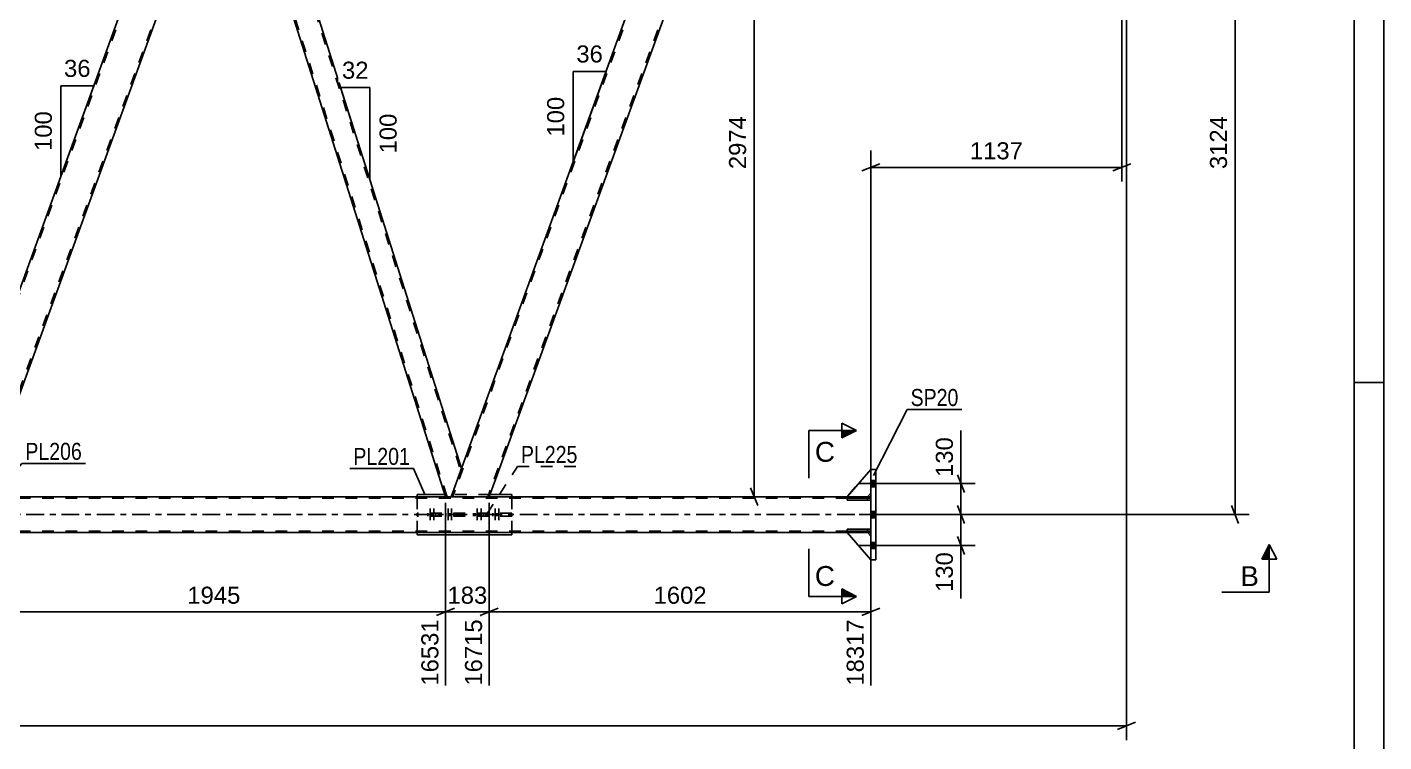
# Model space of a CAD drawing. Header units: millimetres. Extents: x -136 to 705, y -401 to 193.
# Drawn here: x 477.4 to 705.2, y -163.2 to -43.1 of the extents above; entities that cross this region are included whole.
import ezdxf

# ---------------------------------------------------------------- set-up
doc = ezdxf.new("R2010")
doc.units = ezdxf.units.MM
doc.linetypes.add('DXK_LINE_DOT2', pattern=[3.9198, 1.9599, -1.9599])
doc.linetypes.add('DXK_LINE_DOT3', pattern=[5.9187, 2.979, -0.9799, 0.9799, -0.9799])
doc.styles.add('Arial', font='ARIAL.TTF', dxfattribs={"height": 0.2})
doc.styles.add('Arial Narrow', font='ARIALN.TTF', dxfattribs={"height": 0.2})

# ---------------------------------------------------------------- blocks, each defined once
blk = doc.blocks.new('Unknown-318464307-1115')
at = {"color": 5, "linetype": 'Continuous'}
for p, q in [((705.2, -400.79), (705.2, 193.21)), ((700.2, -395.79), (700.2, 188.21)), ((705.2, -102.79), (700.2, -102.79))]:
    blk.add_line(p, q, dxfattribs=at)
blk = doc.blocks.new('Part-318464307-3396 - 3161')
at = {"color": 7, "linetype": 'DXK_LINE_DOT2'}
for p, q in [((558.8, -124.73), (542.9, -124.73)), ((542.9, -124.73), (542.9, -125.21)), ((558.8, -125.21), (542.9, -125.21)), ((549.31, -124.73), (549.31, -125.21)), ((552.35, -125.21), (552.35, -124.73)), ((558.8, -124.73), (558.8, -125.21))]:
    blk.add_line(p, q, dxfattribs=at)
blk = doc.blocks.new('Part-318464307-3224 - 3161')
at = {"color": 7, "linetype": 'DXK_LINE_DOT2'}
for p, q in [((619.08, -122.21), (-61.33, -122.21)), ((619.08, -121.97), (-47.33, -121.97)), ((554.99, -121.97), (548.61, -121.97)), ((618.48, -121.97), (615.08, -121.97)), ((619.08, -127.97), (619.08, -121.97)), ((619.08, -127.73), (-61.33, -127.73)), ((618.48, -127.97), (615.08, -127.97))]:
    blk.add_line(p, q, dxfattribs=at)
at = {"color": 2, "linetype": 'Continuous'}
for p, q in [((548.61, -121.97), (469.86, -121.97)), ((615.08, -121.97), (554.99, -121.97)), ((619.08, -121.97), (618.48, -121.97)), ((615.08, -127.97), (-61.33, -127.97)), ((619.08, -127.97), (618.48, -127.97))]:
    blk.add_line(p, q, dxfattribs=at)
at = {"color": 7, "linetype": 'DXK_LINE_DOT3'}
blk.add_line((-61.33, -124.97), (629.08, -124.97), dxfattribs=at)
blk = doc.blocks.new('Bolt-318464307-3349 - 3161')
at = {"linetype": 'Continuous'}
for points in [[(619.88, -120.29), (619.88, -119.25), (619.08, -119.25), (619.08, -120.29)], [(619.88, -120.29), (619.88, -119.25), (619.08, -119.25), (619.08, -120.29)], [(619.88, -120.29), (619.88, -119.25), (619.08, -119.25), (619.08, -120.29)], [(619.88, -125.49), (619.88, -124.45), (619.08, -124.45), (619.08, -125.49)], [(619.88, -125.49), (619.88, -124.45), (619.08, -124.45), (619.08, -125.49)], [(619.88, -130.69), (619.88, -129.65), (619.08, -129.65), (619.08, -130.69)], [(619.88, -130.69), (619.88, -129.65), (619.08, -129.65), (619.08, -130.69)], [(619.88, -130.69), (619.88, -129.65), (619.08, -129.65), (619.08, -130.69)]]:
    blk.add_hatch(color=1, dxfattribs=at).paths.add_polyline_path(points)
at = {"color": 1, "linetype": 'Continuous'}
for p, q in [((621.28, -119.77), (617.08, -119.77)), ((621.28, -119.77), (617.08, -119.77)), ((621.28, -119.77), (617.08, -119.77)), ((619.88, -119.25), (619.08, -119.25)), ((619.88, -119.25), (619.08, -119.25)), ((619.88, -119.25), (619.08, -119.25)), ((619.88, -120.29), (619.08, -120.29)), ((619.88, -120.29), (619.08, -120.29)), ((619.88, -120.29), (619.08, -120.29)), ((621.28, -124.97), (617.08, -124.97)), ((621.28, -124.97), (617.08, -124.97)), ((619.88, -124.45), (619.08, -124.45)), ((619.88, -124.45), (619.08, -124.45)), ((619.88, -125.49), (619.08, -125.49)), ((619.88, -125.49), (619.08, -125.49)), ((619.88, -129.65), (619.08, -129.65)), ((619.88, -129.65), (619.08, -129.65)), ((619.88, -129.65), (619.08, -129.65)), ((621.28, -130.17), (617.08, -130.17)), ((621.28, -130.17), (617.08, -130.17)), ((621.28, -130.17), (617.08, -130.17)), ((619.88, -130.69), (619.08, -130.69)), ((619.88, -130.69), (619.08, -130.69)), ((619.88, -130.69), (619.08, -130.69))]:
    blk.add_line(p, q, dxfattribs=at)
blk = doc.blocks.new('Part-318464307-3401 - 3161')
at = {"color": 2, "linetype": 'Continuous'}
for p, q in [((547.53, -121.57), (542.9, -121.57)), ((542.9, -121.57), (542.9, -121.97)), ((558.8, -121.57), (555.14, -121.57)), ((558.8, -121.97), (558.8, -121.57)), ((542.9, -128.37), (542.9, -127.97)), ((542.9, -128.37), (558.8, -128.37)), ((558.8, -128.37), (558.8, -127.97))]:
    blk.add_line(p, q, dxfattribs=at)
at = {"color": 7, "linetype": 'DXK_LINE_DOT2'}
for p, q in [((542.9, -127.97), (542.9, -121.97)), ((547.57, -121.57), (547.53, -121.57)), ((555.14, -121.57), (547.53, -121.57)), ((558.8, -127.97), (558.8, -121.97))]:
    blk.add_line(p, q, dxfattribs=at)
blk = doc.blocks.new('Bolt-318464307-3403 - 3161')
at = {"color": 1, "linetype": 'DXK_LINE_DOT2'}
for p, q in [((552.63, -124.73), (552.63, -125.21)), ((552.99, -123.93), (552.99, -126.93)), ((553.27, -124.73), (553.27, -125.21)), ((553.35, -124.73), (553.35, -125.21)), ((553.63, -123.93), (553.63, -126.93)), ((553.99, -124.73), (553.99, -125.21)), ((555.62, -124.73), (555.62, -125.21)), ((555.98, -123.93), (555.98, -126.93)), ((556.26, -124.73), (556.26, -125.21)), ((556.34, -124.73), (556.34, -125.21)), ((556.62, -123.93), (556.62, -126.93)), ((556.98, -124.73), (556.98, -125.21))]:
    blk.add_line(p, q, dxfattribs=at)
blk = doc.blocks.new('Part-318464307-3732 - 3161')
at = {"color": 2, "linetype": 'Continuous'}
for p, q in [((591.91, -3), (548.61, -121.97)), ((598.3, -3), (554.99, -121.97)), ((591.91, -3), (598.3, -3)), ((554.95, -121.97), (548.61, -121.97)), ((554.99, -121.97), (554.95, -121.97))]:
    blk.add_line(p, q, dxfattribs=at)
at = {"color": 7, "linetype": 'DXK_LINE_DOT2'}
for p, q in [((592.17, -3), (548.86, -121.97)), ((598.04, -3), (554.74, -121.97))]:
    blk.add_line(p, q, dxfattribs=at)
blk = doc.blocks.new('Part-318464307-3510 - 3161')
at = {"color": 7, "linetype": 'DXK_LINE_DOT2'}
for p, q in [((615.08, -127.97), (618.48, -127.97)), ((619.08, -132.57), (615.08, -127.97)), ((618.48, -127.97), (619.08, -128.57)), ((619.08, -128.57), (619.08, -132.57))]:
    blk.add_line(p, q, dxfattribs=at)
blk = doc.blocks.new('Part-318464307-3515 - 3161')
at = {"color": 2, "linetype": 'Continuous'}
for p, q in [((619.08, -132.57), (619.08, -117.37)), ((619.08, -117.37), (619.88, -117.37)), ((619.88, -117.37), (619.88, -132.57)), ((619.88, -132.57), (619.08, -132.57))]:
    blk.add_line(p, q, dxfattribs=at)
blk = doc.blocks.new('Bolt-318464307-3571 - 3161')
at = {"color": 1, "linetype": 'DXK_LINE_DOT2'}
for p, q in [((544.7, -124.73), (544.7, -125.21)), ((545.06, -123.93), (545.06, -126.93)), ((545.31, -124.73), (545.31, -125.21)), ((545.42, -124.73), (545.42, -125.21)), ((545.67, -123.93), (545.67, -126.93)), ((546.03, -124.73), (546.03, -125.21)), ((547.72, -124.73), (547.72, -125.21)), ((548.08, -123.93), (548.08, -126.93)), ((548.32, -124.73), (548.32, -125.21)), ((548.44, -124.73), (548.44, -125.21)), ((548.68, -123.93), (548.68, -126.93)), ((549.04, -124.73), (549.04, -125.21))]:
    blk.add_line(p, q, dxfattribs=at)
blk = doc.blocks.new('Part-318464307-3727 - 3161')
at = {"color": 2, "linetype": 'Continuous'}
for p, q in [((506.78, -3), (463.47, -121.97)), ((513.16, -3), (469.86, -121.97)), ((506.78, -3), (513.16, -3)), ((469.82, -121.97), (463.47, -121.97)), ((469.86, -121.97), (469.82, -121.97))]:
    blk.add_line(p, q, dxfattribs=at)
at = {"color": 7, "linetype": 'DXK_LINE_DOT2'}
for p, q in [((507.03, -3), (463.73, -121.97)), ((512.91, -3), (469.6, -121.97))]:
    blk.add_line(p, q, dxfattribs=at)
blk = doc.blocks.new('Part-318464307-3737 - 3161')
at = {"color": 7, "linetype": 'DXK_LINE_DOT2'}
for p, q in [((513.16, -3), (511.43, -7.77)), ((514.11, -3), (513.16, -3)), ((513.86, -3), (550.21, -117.58)), ((547.91, -121.97), (511.56, -7.4)), ((548.61, -121.97), (550.34, -117.21)), ((547.66, -121.97), (548.61, -121.97))]:
    blk.add_line(p, q, dxfattribs=at)
at = {"color": 2, "linetype": 'Continuous'}
for p, q in [((550.34, -117.21), (514.11, -3)), ((547.66, -121.97), (511.43, -7.77))]:
    blk.add_line(p, q, dxfattribs=at)
blk = doc.blocks.new('Part-318464307-3803 - 3161')
at = {"color": 2, "linetype": 'Continuous'}
for p, q in [((615.08, -127.97), (618.48, -127.97)), ((619.08, -132.57), (615.08, -127.97)), ((618.48, -127.97), (619.08, -128.57))]:
    blk.add_line(p, q, dxfattribs=at)
at = {"color": 7, "linetype": 'DXK_LINE_DOT2'}
blk.add_line((619.08, -132.57), (619.08, -128.57), dxfattribs=at)
blk = doc.blocks.new('Part-318464307-3805 - 3161')
at = {"color": 2, "linetype": 'Continuous'}
for p, q in [((619.08, -117.37), (615.08, -121.97)), ((615.08, -121.97), (618.48, -121.97)), ((618.48, -121.97), (619.08, -121.37))]:
    blk.add_line(p, q, dxfattribs=at)
at = {"color": 7, "linetype": 'DXK_LINE_DOT2'}
blk.add_line((619.08, -121.37), (619.08, -117.37), dxfattribs=at)
blk = doc.blocks.new('Part-318464307-3806 - 3161')
at = {"color": 7, "linetype": 'DXK_LINE_DOT2'}
for p, q in [((619.08, -127.41), (615.08, -127.41)), ((615.08, -127.41), (615.08, -127.73)), ((618.48, -127.73), (618.48, -127.41)), ((619.08, -127.73), (619.08, -127.41)), ((615.08, -127.73), (619.08, -127.73))]:
    blk.add_line(p, q, dxfattribs=at)
blk = doc.blocks.new('Part-318464307-3807 - 3161')
at = {"color": 7, "linetype": 'DXK_LINE_DOT2'}
for p, q in [((619.08, -122.21), (615.08, -122.21)), ((615.08, -122.21), (615.08, -122.53)), ((615.08, -122.53), (619.08, -122.53)), ((618.48, -122.53), (618.48, -122.21)), ((619.08, -122.53), (619.08, -122.21))]:
    blk.add_line(p, q, dxfattribs=at)
blk = doc.blocks.new('Part-318464307-3809 - 3161')
at = {"color": 7, "linetype": 'DXK_LINE_DOT2'}
for p, q in [((619.08, -117.37), (615.08, -121.97)), ((619.08, -121.37), (619.08, -117.37)), ((615.08, -121.97), (618.48, -121.97)), ((618.48, -121.97), (619.08, -121.37))]:
    blk.add_line(p, q, dxfattribs=at)
blk = doc.blocks.new('Part-318464307-3810 - 3161')
at = {"color": 2, "linetype": 'Continuous'}
for p, q in [((615.08, -127.41), (619.08, -127.41)), ((615.08, -127.73), (615.08, -127.41)), ((619.08, -127.41), (619.08, -127.73)), ((619.08, -127.73), (615.08, -127.73))]:
    blk.add_line(p, q, dxfattribs=at)
at = {"color": 7, "linetype": 'DXK_LINE_DOT2'}
blk.add_line((618.48, -127.73), (618.48, -127.41), dxfattribs=at)
blk = doc.blocks.new('Part-318464307-3811 - 3161')
at = {"color": 2, "linetype": 'Continuous'}
for p, q in [((615.08, -122.21), (619.08, -122.21)), ((615.08, -122.53), (615.08, -122.21)), ((619.08, -122.53), (615.08, -122.53)), ((619.08, -122.21), (619.08, -122.53))]:
    blk.add_line(p, q, dxfattribs=at)
at = {"color": 7, "linetype": 'DXK_LINE_DOT2'}
blk.add_line((618.48, -122.53), (618.48, -122.21), dxfattribs=at)
blk = doc.blocks.new('AngleDimension-318464307-3861 - 3161')
at = {"color": 7, "linetype": 'Continuous'}
for p, q in [((534.95, -53.24), (530.05, -53.24)), ((534.95, -68.68), (530.05, -53.24)), ((534.95, -68.68), (534.95, -53.24)), ((535.15, -69.33), (534.95, -68.68))]:
    blk.add_line(p, q, dxfattribs=at)
at = {"color": 0}
for points in [[(535.32, -52.34), (535.32, -48.14), (529.68, -48.14), (529.68, -52.34)], [(540.05, -57.02), (535.85, -57.02), (535.85, -64.89), (540.05, -64.89)]]:
    blk.add_wipeout(points, dxfattribs=at)
at = {"color": 3, "style": 'Arial'}
blk.add_text('32', height=2.865, dxfattribs=at).set_placement((530.28, -51.74))
blk.add_text('100', height=2.865, rotation=90.0002, dxfattribs=at).set_placement((539.45, -64.29))
blk = doc.blocks.new('AngleDimension-318464307-3875 - 3161')
at = {"color": 7, "linetype": 'Continuous'}
for p, q in [((483.06, -52.93), (488.6, -52.93)), ((483.06, -68.15), (488.6, -52.93)), ((483.06, -68.15), (483.06, -52.93)), ((483.46, -67.06), (488.6, -52.93))]:
    blk.add_line(p, q, dxfattribs=at)
at = {"color": 0}
for points in [[(488.66, -52.03), (488.66, -47.83), (483.01, -47.83), (483.01, -52.03)], [(482.16, -56.6), (477.96, -56.6), (477.96, -64.48), (482.16, -64.48)]]:
    blk.add_wipeout(points, dxfattribs=at)
at = {"color": 3, "style": 'Arial'}
blk.add_text('36', height=2.865, dxfattribs=at).set_placement((483.61, -51.43))
blk.add_text('100', height=2.865, rotation=90.0002, dxfattribs=at).set_placement((481.56, -63.88))
blk = doc.blocks.new('StraightDimension-318464307-4164 - 3161')
at = {"color": 7, "linetype": 'Continuous'}
for p, q in [((547.66, -122.97), (547.66, -153.71)), ((554.99, -122.97), (554.99, -153.71)), ((546.16, -141.9), (549.16, -140.7)), ((556.49, -140.7), (553.49, -141.9)), ((547.66, -141.3), (554.99, -141.3))]:
    blk.add_line(p, q, dxfattribs=at)
at = {"color": 0}
blk.add_wipeout([(555.26, -140.55), (555.26, -136.35), (547.39, -136.35), (547.39, -140.55)], dxfattribs=at)
at = {"color": 0, "linetype": 'Continuous'}
blk.add_wipeout([(554.39, -142), (550.19, -142), (550.19, -154.31), (554.39, -154.31)], dxfattribs=at)
at = {"color": 3, "style": 'Arial'}
blk.add_text('183', height=2.865, dxfattribs=at).set_placement((547.99, -139.95))
at = {"color": 3, "linetype": 'Continuous', "style": 'Arial'}
blk.add_text('16715', height=2.865, rotation=90.0002, dxfattribs=at).set_placement((553.79, -153.71))
blk = doc.blocks.new('StraightDimension-318464307-3973 - 3161')
at = {"color": 7, "linetype": 'Continuous'}
for p, q in [((620.88, -124.97), (636.59, -124.97)), ((633.59, -123.47), (634.79, -126.47)), ((634.19, -130.17), (634.19, -124.97)), ((634.79, -131.67), (633.59, -128.67)), ((620.88, -130.17), (636.59, -130.17))]:
    blk.add_line(p, q, dxfattribs=at)
at = {"color": 0}
blk.add_wipeout([(633.44, -130.7), (629.24, -130.7), (629.24, -138.57), (633.44, -138.57)], dxfattribs=at)
at = {"color": 7, "linetype": 'Continuous'}
blk.add_line((634.19, -130.17), (634.19, -139.09), dxfattribs=at)
blk.add_line((634.19, -130.17), (634.19, -139.09), dxfattribs=at)
at = {"color": 3, "style": 'Arial'}
blk.add_text('130', height=2.865, rotation=90.0002, dxfattribs=at).set_placement((632.84, -137.97))
blk = doc.blocks.new('StraightDimension-318464307-5139 - 3161')
at = {"color": 7, "linetype": 'Continuous'}
for p, q in [((662, -8.6), (662, -162.87)), ((-74.23, -160.47), (662, -160.47)), ((660.5, -161.07), (663.5, -159.87))]:
    blk.add_line(p, q, dxfattribs=at)
blk = doc.blocks.new('AngleDimension-318464307-3847 - 3161')
at = {"color": 7, "linetype": 'Continuous'}
for p, q in [((569.08, -50.51), (574.62, -50.51)), ((569.08, -65.74), (574.62, -50.51)), ((569.08, -65.74), (569.08, -50.51)), ((570.05, -63.05), (574.62, -50.51))]:
    blk.add_line(p, q, dxfattribs=at)
at = {"color": 0}
for points in [[(574.67, -49.61), (574.67, -45.41), (569.02, -45.41), (569.02, -49.61)], [(568.18, -54.19), (563.98, -54.19), (563.98, -62.06), (568.18, -62.06)]]:
    blk.add_wipeout(points, dxfattribs=at)
at = {"color": 3, "style": 'Arial'}
blk.add_text('36', height=2.865, dxfattribs=at).set_placement((569.62, -49.01))
blk.add_text('100', height=2.865, rotation=90.0002, dxfattribs=at).set_placement((567.58, -61.46))
blk = doc.blocks.new('StraightDimension-318464307-3981 - 3161')
at = {"color": 7, "linetype": 'Continuous'}
for p, q in [((633.59, -118.27), (634.79, -121.27)), ((620.88, -119.77), (636.59, -119.77)), ((634.19, -124.97), (634.19, -119.77)), ((620.88, -124.97), (636.59, -124.97)), ((634.79, -126.47), (633.59, -123.47))]:
    blk.add_line(p, q, dxfattribs=at)
at = {"color": 0}
blk.add_wipeout([(633.44, -111.38), (629.24, -111.38), (629.24, -119.25), (633.44, -119.25)], dxfattribs=at)
at = {"color": 7, "linetype": 'Continuous'}
blk.add_line((634.19, -119.77), (634.19, -110.85), dxfattribs=at)
blk.add_line((634.19, -119.77), (634.19, -110.85), dxfattribs=at)
at = {"color": 3, "style": 'Arial'}
blk.add_text('130', height=2.865, rotation=90.0002, dxfattribs=at).set_placement((632.84, -118.65))
blk = doc.blocks.new('StraightDimension-318464307-4022 - 3161')
at = {"color": 7, "linetype": 'Continuous'}
for p, q in [((661.2, -4), (661.2, -69.03)), ((620.58, -66.03), (617.58, -67.23)), ((619.08, -120.97), (619.08, -63.78)), ((659.7, -67.23), (662.7, -66.03)), ((619.08, -66.63), (661.2, -66.63))]:
    blk.add_line(p, q, dxfattribs=at)
at = {"color": 0}
blk.add_wipeout([(645.19, -65.88), (645.19, -61.68), (635.09, -61.68), (635.09, -65.88)], dxfattribs=at)
at = {"color": 3, "style": 'Arial'}
blk.add_text('1137', height=2.865, dxfattribs=at).set_placement((635.69, -65.28))
blk = doc.blocks.new('StraightDimension-318464307-4057 - 3161')
at = {"color": 7, "linetype": 'Continuous'}
for p, q in [((554.99, -122.97), (554.99, -153.71)), ((619.08, -128.97), (619.08, -153.71)), ((556.49, -140.7), (553.49, -141.9)), ((617.58, -141.9), (620.58, -140.7)), ((554.99, -141.3), (619.08, -141.3))]:
    blk.add_line(p, q, dxfattribs=at)
at = {"color": 0}
blk.add_wipeout([(592.08, -140.55), (592.08, -136.35), (581.99, -136.35), (581.99, -140.55)], dxfattribs=at)
at = {"color": 0, "linetype": 'Continuous'}
blk.add_wipeout([(618.48, -142), (614.28, -142), (614.28, -154.31), (618.48, -154.31)], dxfattribs=at)
at = {"color": 3, "style": 'Arial'}
blk.add_text('1602', height=2.865, dxfattribs=at).set_placement((582.59, -139.95))
at = {"color": 3, "linetype": 'Continuous', "style": 'Arial'}
blk.add_text('18317', height=2.865, rotation=90.0002, dxfattribs=at).set_placement((617.88, -153.71))
blk = doc.blocks.new('StraightDimension-318464307-4183 - 3161')
at = {"color": 7, "linetype": 'Continuous'}
for p, q in [((469.86, -122.97), (469.86, -153.71)), ((547.66, -122.97), (547.66, -153.71)), ((471.36, -140.7), (468.36, -141.9)), ((546.16, -141.9), (549.16, -140.7)), ((469.86, -141.3), (547.66, -141.3))]:
    blk.add_line(p, q, dxfattribs=at)
at = {"color": 0}
blk.add_wipeout([(513.81, -140.55), (513.81, -136.35), (503.71, -136.35), (503.71, -140.55)], dxfattribs=at)
at = {"color": 0, "linetype": 'Continuous'}
blk.add_wipeout([(547.06, -142), (542.86, -142), (542.86, -154.31), (547.06, -154.31)], dxfattribs=at)
at = {"color": 3, "style": 'Arial'}
blk.add_text('1945', height=2.865, dxfattribs=at).set_placement((504.31, -139.95))
at = {"color": 3, "linetype": 'Continuous', "style": 'Arial'}
blk.add_text('16531', height=2.865, rotation=90.0002, dxfattribs=at).set_placement((546.46, -153.71))
blk = doc.blocks.new('StraightDimension-318464307-4588 - 3161')
at = {"color": 7, "linetype": 'Continuous'}
for p, q in [((663, 0), (682.61, 0)), ((680.81, -1.5), (679.61, 1.5)), ((680.21, -124.97), (680.21, 0)), ((620.88, -124.97), (682.61, -124.97)), ((679.61, -123.47), (680.81, -126.47))]:
    blk.add_line(p, q, dxfattribs=at)
at = {"color": 0}
blk.add_wipeout([(679.46, -57.44), (675.26, -57.44), (675.26, -67.53), (679.46, -67.53)], dxfattribs=at)
at = {"color": 3, "style": 'Arial'}
blk.add_text('3124', height=2.865, rotation=90.0002, dxfattribs=at).set_placement((678.86, -66.93))
blk = doc.blocks.new('StraightDimension-318464307-4651 - 3161')
at = {"color": 7, "linetype": 'Continuous'}
for p, q in [((600.07, -4.5), (598.87, -1.5)), ((606.43, -3), (596.62, -3)), ((599.47, -121.97), (599.47, -3)), ((598.87, -120.47), (600.07, -123.47)), ((600.22, -121.97), (596.62, -121.97))]:
    blk.add_line(p, q, dxfattribs=at)
at = {"color": 0}
blk.add_wipeout([(598.72, -57.44), (594.52, -57.44), (594.52, -67.53), (598.72, -67.53)], dxfattribs=at)
at = {"color": 3, "style": 'Arial'}
blk.add_text('2974', height=2.865, rotation=90.0002, dxfattribs=at).set_placement((598.12, -66.93))
blk = doc.blocks.new('Mark-318464307-3392 - 3161')
at = {"color": 0}
blk.add_wipeout([(569.82, -116.3), (569.82, -113.3), (560.32, -113.3), (560.32, -116.3)], dxfattribs=at)
blk.add_wipeout([(569.82, -116.3), (569.82, -113.3), (560.32, -113.3), (560.32, -116.3)], dxfattribs=at)
at = {"color": 30, "linetype": 'DXK_LINE_DOT2'}
for p, q in [((554.61, -124.89), (559.72, -116.9)), ((559.72, -116.9), (570.42, -116.9))]:
    blk.add_line(p, q, dxfattribs=at)
at = {"color": 3, "style": 'Arial Narrow'}
blk.add_text('PL225', height=2.863, dxfattribs=at).set_placement((560.32, -116.3))
blk = doc.blocks.new('SectionMark-318464307-5216 - 3161')
at = {"color": 6, "linetype": 'Continuous'}
for p, q in [((608.67, -110.85), (616.67, -110.85)), ((614.17, -109.6), (616.67, -110.85)), ((608.67, -138.71), (616.67, -138.71)), ((616.67, -138.71), (614.17, -139.96))]:
    blk.add_line(p, q, dxfattribs=at)
at = {"color": 0, "linetype": 'Continuous'}
for points in [[(613.04, -116.1), (613.04, -112.6), (609.67, -112.6), (609.67, -116.1)], [(613.04, -136.96), (613.04, -133.46), (609.67, -133.46), (609.67, -136.96)]]:
    blk.add_wipeout(points, dxfattribs=at)
at = {"linetype": 'Continuous'}
for points in [[(614.17, -112.1), (614.17, -110.85), (616.67, -110.85)], [(614.17, -138.71), (614.17, -137.46), (616.67, -138.71)]]:
    blk.add_hatch(color=6, dxfattribs=at).paths.add_polyline_path(points)
at = {"color": 6, "linetype": 'Continuous'}
for p, q in [((608.67, -110.85), (608.67, -118.85)), ((614.17, -112.1), (614.17, -109.6)), ((616.67, -110.85), (614.17, -112.1)), ((608.67, -138.71), (608.67, -130.71)), ((616.67, -138.71), (614.17, -137.46)), ((614.17, -137.46), (614.17, -139.96))]:
    blk.add_line(p, q, dxfattribs=at)
at = {"color": 3, "linetype": 'Continuous', "style": 'Arial'}
for p in [(609.67, -116.1), (609.67, -136.96)]:
    blk.add_text('C', height=3.34, dxfattribs=at).set_placement(p)
blk = doc.blocks.new('Mark-318464307-3397 - 3161')
at = {"color": 0}
blk.add_wipeout([(541.7, -116.63), (541.7, -113.63), (532.19, -113.63), (532.19, -116.63)], dxfattribs=at)
blk.add_wipeout([(541.7, -116.63), (541.7, -113.63), (532.19, -113.63), (532.19, -116.63)], dxfattribs=at)
at = {"color": 30, "linetype": 'Continuous'}
for p in [(531.59, -117.23), (544.21, -121.57)]:
    blk.add_line(p, (542.3, -117.23), dxfattribs=at)
at = {"color": 3, "style": 'Arial Narrow'}
blk.add_text('PL201', height=2.863, dxfattribs=at).set_placement((532.19, -116.63))
blk = doc.blocks.new('Mark-318464307-3449 - 3161')
at = {"color": 0}
blk.add_wipeout([(486.62, -115.78), (486.62, -112.78), (477.11, -112.78), (477.11, -115.78)], dxfattribs=at)
blk.add_wipeout([(486.62, -115.78), (486.62, -112.78), (477.11, -112.78), (477.11, -115.78)], dxfattribs=at)
at = {"color": 30, "linetype": 'Continuous'}
for p, q in [((471.9, -121.83), (476.51, -116.38)), ((476.51, -116.38), (487.22, -116.38))]:
    blk.add_line(p, q, dxfattribs=at)
at = {"color": 3, "style": 'Arial Narrow'}
blk.add_text('PL206', height=2.863, dxfattribs=at).set_placement((477.11, -115.78))
blk = doc.blocks.new('Mark-318464307-3511 - 3161')
at = {"color": 0}
blk.add_wipeout([(633.77, -106.73), (633.77, -103.73), (625.74, -103.73), (625.74, -106.73)], dxfattribs=at)
blk.add_wipeout([(633.77, -106.73), (633.77, -103.73), (625.74, -103.73), (625.74, -106.73)], dxfattribs=at)
at = {"color": 30, "linetype": 'Continuous'}
for p, q in [((619.52, -118.43), (625.14, -107.33)), ((625.14, -107.33), (634.37, -107.33))]:
    blk.add_line(p, q, dxfattribs=at)
at = {"color": 3, "style": 'Arial Narrow'}
blk.add_text('SP20', height=2.863, dxfattribs=at).set_placement((625.74, -106.73))
blk = doc.blocks.new('SectionMark-318464307-5210 - 3161')
at = {"color": 6, "linetype": 'Continuous'}
for p, q in [((685.97, -137.99), (685.97, -129.99)), ((685.97, -129.99), (687.22, -132.49))]:
    blk.add_line(p, q, dxfattribs=at)
at = {"color": 0, "linetype": 'Continuous'}
blk.add_wipeout([(684.22, -136.99), (684.22, -133.49), (681.11, -133.49), (681.11, -136.99)], dxfattribs=at)
at = {"linetype": 'Continuous'}
blk.add_hatch(color=6, dxfattribs=at).paths.add_polyline_path([(685.97, -132.49), (684.72, -132.49), (685.97, -129.99)])
at = {"color": 6, "linetype": 'Continuous'}
for p, q in [((685.97, -129.99), (684.72, -132.49)), ((684.72, -132.49), (687.22, -132.49)), ((685.97, -137.99), (677.97, -137.99))]:
    blk.add_line(p, q, dxfattribs=at)
at = {"color": 3, "linetype": 'Continuous', "style": 'Arial'}
blk.add_text('B', height=3.34, dxfattribs=at).set_placement((681.11, -136.99))

msp = doc.modelspace()

# ---------------------------------------------------------------- block references
for name in ['Unknown-318464307-1115', 'Part-318464307-3727 - 3161', 'Part-318464307-3737 - 3161', 'Part-318464307-3732 - 3161', 'Part-318464307-3805 - 3161', 'Part-318464307-3809 - 3161', 'Part-318464307-3515 - 3161', 'Bolt-318464307-3349 - 3161', 'Part-318464307-3224 - 3161', 'Part-318464307-3401 - 3161', 'Part-318464307-3807 - 3161', 'Part-318464307-3811 - 3161', 'Part-318464307-3396 - 3161', 'Bolt-318464307-3571 - 3161', 'Bolt-318464307-3403 - 3161', 'Part-318464307-3806 - 3161', 'Part-318464307-3810 - 3161', 'Part-318464307-3510 - 3161', 'Part-318464307-3803 - 3161']:
    msp.add_blockref(name, (0, 0))

# ---------------------------------------------------------------- next in the draw order: block references
for name in ['AngleDimension-318464307-3875 - 3161', 'AngleDimension-318464307-3861 - 3161', 'StraightDimension-318464307-4164 - 3161', 'StraightDimension-318464307-3973 - 3161']:
    msp.add_blockref(name, (0, 0))

# ---------------------------------------------------------------- next in the draw order: block references
msp.add_blockref('StraightDimension-318464307-5139 - 3161', (0, 0))

# ---------------------------------------------------------------- next in the draw order: block references
for name in ['AngleDimension-318464307-3847 - 3161', 'StraightDimension-318464307-3981 - 3161', 'Mark-318464307-3449 - 3161', 'Mark-318464307-3397 - 3161', 'StraightDimension-318464307-4183 - 3161']:
    msp.add_blockref(name, (0, 0))

# ---------------------------------------------------------------- next in the draw order: block references
for name in ['StraightDimension-318464307-4022 - 3161', 'StraightDimension-318464307-4057 - 3161']:
    msp.add_blockref(name, (0, 0))

# ---------------------------------------------------------------- next in the draw order: block references
for name in ['StraightDimension-318464307-4588 - 3161', 'StraightDimension-318464307-4651 - 3161', 'SectionMark-318464307-5216 - 3161', 'Mark-318464307-3392 - 3161']:
    msp.add_blockref(name, (0, 0))

# ---------------------------------------------------------------- next in the draw order: block references
for name in ['Mark-318464307-3511 - 3161', 'SectionMark-318464307-5210 - 3161']:
    msp.add_blockref(name, (0, 0))

doc.saveas('drawing.dxf')
